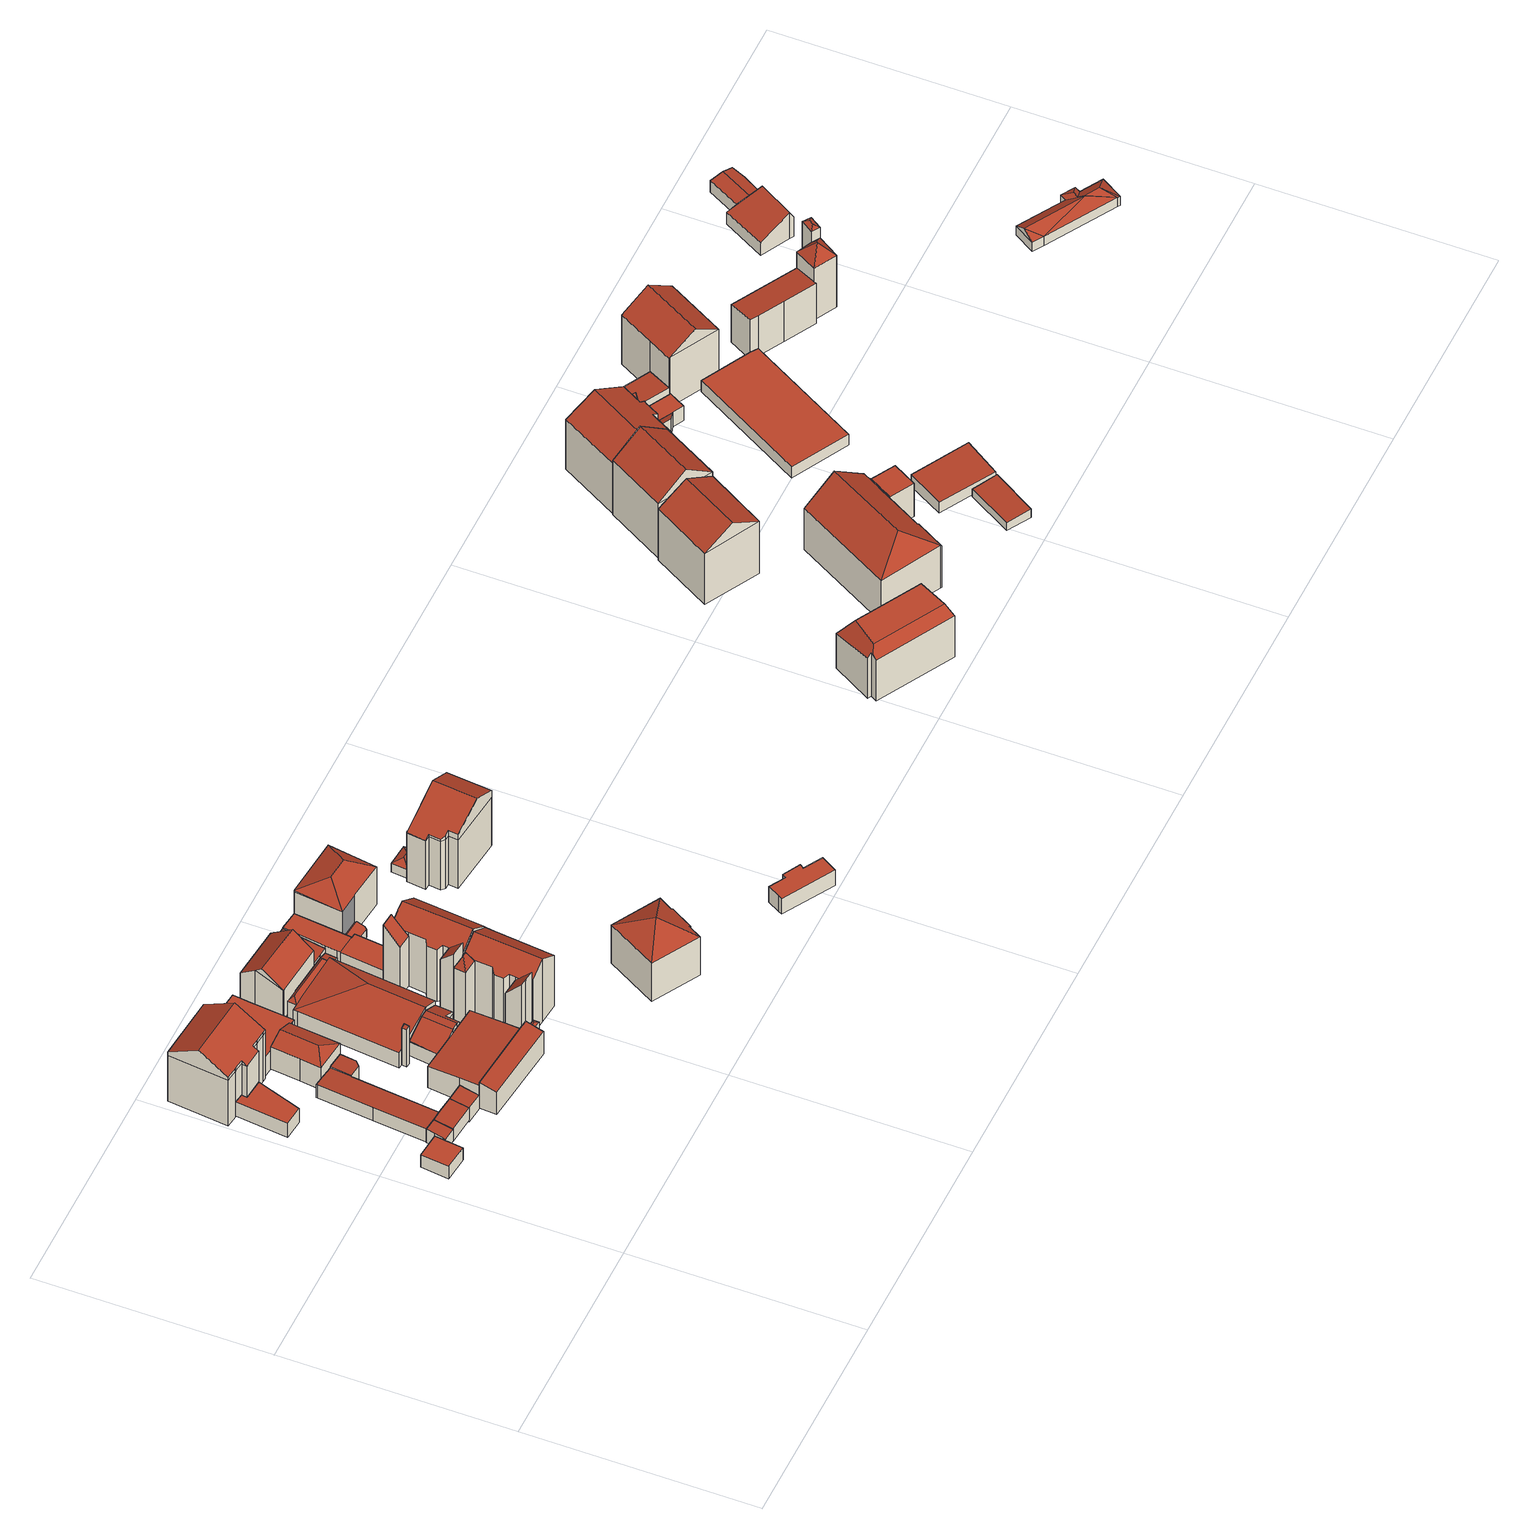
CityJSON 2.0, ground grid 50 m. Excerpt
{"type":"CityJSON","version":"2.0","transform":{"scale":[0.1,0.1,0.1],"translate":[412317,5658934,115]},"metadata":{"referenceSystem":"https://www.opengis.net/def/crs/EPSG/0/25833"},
"CityObjects":{
"building1":{"type":"Building","attributes":{"Dachtyp_tdc":"tdcPolyFlatRoof","Gemeindeschluessel":14612000,"Dachneigung":0,"QualitaetDacherkennung":69,"Geometrietyp2DReferenz":"3000","measuredHeight":3.39,"function":"31001_9998","roofType":"1000"},"geometry":[{"type":"Solid","lod":"2","boundaries":[[[[0,1,2,3]],[[1,4,5,2]],[[4,6,7,5]],[[6,8,9,7]],[[8,0,3,9]],[[8,6,4,1,0]],[[3,2,5,7,9]]]],"semantics":{"surfaces":[{"type":"WallSurface"},{"type":"RoofSurface"},{"type":"GroundSurface"}],"values":[[0,0,0,0,0,1,2]]}}]},
"building2":{"type":"Building","attributes":{"Dachtyp_tdc":"tdcPolyFlatRoof","Gemeindeschluessel":14612000,"Dachneigung":6.32,"QualitaetDacherkennung":68,"Geometrietyp2DReferenz":"3000","measuredHeight":3.75,"function":"31001_9998","roofType":"2100"},"geometry":[{"type":"Solid","lod":"2","boundaries":[[[[10,11,12,13]],[[11,14,15,12]],[[14,16,17,15]],[[16,18,19,17]],[[18,10,13,19]],[[18,16,14,11,10]],[[13,12,15,17,19]]]],"semantics":{"surfaces":[{"type":"WallSurface"},{"type":"RoofSurface"},{"type":"GroundSurface"}],"values":[[0,0,0,0,0,1,2]]}}]},
"building3":{"type":"Building","attributes":{"Dachtyp_tdc":"tdcPolyFlatRoof","Gemeindeschluessel":14612000,"Dachneigung":0,"QualitaetDacherkennung":80,"Geometrietyp2DReferenz":"3000","measuredHeight":3.81,"function":"31001_9998","roofType":"1000"},"geometry":[{"type":"MultiSurface","lod":"2","boundaries":[[[20,21,22,23]],[[21,24,25,22]],[[21,26,27,22]],[[26,28,29,27]],[[28,30,31,29]],[[30,32,33,31]],[[32,34,35,33]],[[34,20,23,35]],[[34,32,30,28,26,21,24,21,20]],[[23,22,25,22,27,29,31,33,35]]],"semantics":{"surfaces":[{"type":"WallSurface"},{"type":"RoofSurface"},{"type":"GroundSurface"}],"values":[0,0,0,0,0,0,0,0,1,2]}}]},
"building4":{"type":"Building","attributes":{"Dachtyp_tdc":"tdcPolyFlatRoof","Gemeindeschluessel":14612000,"Dachneigung":6.1,"QualitaetDacherkennung":79,"Geometrietyp2DReferenz":"3000","measuredHeight":3.81,"function":"31001_9998","roofType":"2100"},"geometry":[{"type":"Solid","lod":"2","boundaries":[[[[36,16,37,38]],[[16,39,40,37]],[[39,41,42,40]],[[41,43,44,42]],[[43,36,38,44]],[[43,41,39,16,36]],[[38,37,40,42,44]]]],"semantics":{"surfaces":[{"type":"WallSurface"},{"type":"RoofSurface"},{"type":"GroundSurface"}],"values":[[0,0,0,0,0,1,2]]}}]},
"building5":{"type":"Building","attributes":{"Gemeindeschluessel":14612000,"Geometrietyp2DReferenz":"3000","function":"31001_9998","roofType":"9999"},"children":["building5-1","building5-2"]},
"building5-1":{"type":"BuildingPart","attributes":{"Dachtyp_tdc":"tdcPolyFlatRoof","Dachneigung":4.96,"QualitaetDacherkennung":65,"Geometrietyp2DReferenz":"3000","measuredHeight":3.55,"roofType":"2100"},"parents":["building5"],"geometry":[{"type":"MultiSurface","lod":"2","boundaries":[[[45,46,47,48]],[[46,49,50,47]],[[49,51,52,50]],[[51,53,54,52]],[[55,56,57,58]],[[56,59,60,57]],[[59,14,61,60]],[[14,45,48,61]],[[14,59,56,55,53,51,49,46,45]],[[48,47,50,52,54,58,57,60,61]]],"semantics":{"surfaces":[{"type":"WallSurface"},{"type":"RoofSurface"},{"type":"GroundSurface"}],"values":[0,0,0,0,0,0,0,0,1,2]}}]},
"building5-2":{"type":"BuildingPart","attributes":{"Dachtyp_tdc":"tdcPolyFlatRoof","Dachneigung":2.75,"QualitaetDacherkennung":65,"Geometrietyp2DReferenz":"3000","measuredHeight":3.55,"roofType":"2100"},"parents":["building5"],"geometry":[{"type":"MultiSurface","lod":"2","boundaries":[[[62,63,64,54,53]],[[63,65,66,64]],[[65,67,68,66]],[[67,69,55,58,68]],[[69,67,65,63,62]],[[54,64,66,68,58]]],"semantics":{"surfaces":[{"type":"WallSurface"},{"type":"RoofSurface"},{"type":"GroundSurface"}],"values":[0,0,0,0,1,2]}}]},
"building6":{"type":"Building","attributes":{"Dachtyp_tdc":"tdcFreeFormRoof","Gemeindeschluessel":14612000,"Dachneigung":31.88,"QualitaetDacherkennung":79,"Geometrietyp2DReferenz":"3000","measuredHeight":17.4,"function":"31001_9998","roofType":"5000"},"geometry":[{"type":"Solid","lod":"2","boundaries":[[[[70,71,72,73]],[[71,74,75,72]],[[74,76,77,75]],[[78,79,80,81]],[[79,82,83,80]],[[82,84,85,83]],[[84,86,87,85]],[[86,88,89,87]],[[88,90,91,89]],[[90,92,93,91]],[[92,70,73,93]],[[94,95,96,97,98,99,100,101,102,103,104,105,106]],[[100,107,108,109,110,101]],[[84,102,101,110,86]],[[86,110,109,88]],[[88,109,108,90]],[[90,108,107,92]],[[92,107,100,99,70]],[[106,105,78]],[[78,105,104,79]],[[79,104,103,82]],[[82,103,102,84]],[[70,99,98,71]],[[71,98,97,74]],[[74,97,96,76]],[[76,96,95]],[[73,72,75,77,111,112,113,81,80,83,85,87,89,91,93]],[[76,95,111,77]],[[95,94,112,111]],[[94,106,113,112]],[[106,78,81,113]]]],"semantics":{"surfaces":[{"type":"WallSurface"},{"type":"RoofSurface"},{"type":"GroundSurface"}],"values":[[0,0,0,0,0,0,0,0,0,0,0,1,1,0,0,0,0,0,0,0,0,0,0,0,0,0,2,0,0,0,0]]}}]},
"building7":{"type":"Building","attributes":{"Dachtyp_tdc":"tdcPolyFlatRoof","Gemeindeschluessel":14612000,"Dachneigung":6.18,"QualitaetDacherkennung":78,"Geometrietyp2DReferenz":"3000","measuredHeight":4.25,"function":"31001_9998","roofType":"2100"},"geometry":[{"type":"Solid","lod":"2","boundaries":[[[[114,115,116,117]],[[115,118,119,116]],[[118,41,120,119]],[[41,114,117,120]],[[41,118,115,114]],[[117,116,119,120]]]],"semantics":{"surfaces":[{"type":"WallSurface"},{"type":"RoofSurface"},{"type":"GroundSurface"}],"values":[[0,0,0,0,1,2]]}}]},
"building8":{"type":"Building","attributes":{"Dachtyp_tdc":"tdcFreeFormRoof","Gemeindeschluessel":14612000,"Dachneigung":23.12,"QualitaetDacherkennung":89,"Geometrietyp2DReferenz":"3000","measuredHeight":7.58,"function":"31001_9998","roofType":"5000"},"geometry":[{"type":"Solid","lod":"2","boundaries":[[[[121,122,123]],[[122,124,125,123]],[[123,125,126,127,121]],[[124,126,125]],[[128,129,130,131,132]],[[121,127,129,128]],[[127,126,130,129]],[[126,124,131,130]],[[124,122,132,131]],[[122,121,128,132]]]],"semantics":{"surfaces":[{"type":"RoofSurface"},{"type":"WallSurface"},{"type":"GroundSurface"}],"values":[[0,0,0,1,2,1,1,1,1,1]]}}]},
"building9":{"type":"Building","attributes":{"Dachtyp_tdc":"tdcPolyFlatRoof","Gemeindeschluessel":14612000,"Dachneigung":13.99,"QualitaetDacherkennung":57,"Geometrietyp2DReferenz":"3000","measuredHeight":6.99,"function":"31001_9998","roofType":"2100"},"geometry":[{"type":"Solid","lod":"2","boundaries":[[[[133,134,135,136]],[[134,137,138,135]],[[137,139,140,138]],[[139,141,142,140]],[[141,143,144,142]],[[143,133,136,144]],[[143,141,139,137,134,133]],[[136,135,138,140,142,144]]]],"semantics":{"surfaces":[{"type":"WallSurface"},{"type":"RoofSurface"},{"type":"GroundSurface"}],"values":[[0,0,0,0,0,0,1,2]]}}]},
"building10":{"type":"Building","attributes":{"Dachtyp_tdc":"tdcPolyFlatRoof","Gemeindeschluessel":14612000,"Dachneigung":8.29,"QualitaetDacherkennung":38,"Geometrietyp2DReferenz":"3000","measuredHeight":10.4,"function":"31001_9998","roofType":"2100"},"geometry":[{"type":"Solid","lod":"2","boundaries":[[[[145,146,147,148]],[[146,149,150,147]],[[149,151,152,150]],[[151,145,148,152]],[[151,149,146,145]],[[148,147,150,152]]]],"semantics":{"surfaces":[{"type":"WallSurface"},{"type":"RoofSurface"},{"type":"GroundSurface"}],"values":[[0,0,0,0,1,2]]}}]},
"building11":{"type":"Building","attributes":{"Dachtyp_tdc":"tdcPolyFlatRoof","Gemeindeschluessel":14612000,"Dachneigung":2.62,"QualitaetDacherkennung":84,"Geometrietyp2DReferenz":"3000","measuredHeight":6.42,"function":"31001_9998","roofType":"2100"},"geometry":[{"type":"Solid","lod":"2","boundaries":[[[[153,154,117,116]],[[154,155,156,117]],[[155,157,158,156]],[[157,159,160,158]],[[159,161,162,160]],[[161,163,164,162]],[[163,165,166,164]],[[165,153,116,166]],[[165,163,161,159,157,155,154,153]],[[116,117,156,158,160,162,164,166]]]],"semantics":{"surfaces":[{"type":"WallSurface"},{"type":"RoofSurface"},{"type":"GroundSurface"}],"values":[[0,0,0,0,0,0,0,0,1,2]]}}]},
"building12":{"type":"Building","attributes":{"Dachtyp_tdc":"tdcPolyFlatRoof","Gemeindeschluessel":14612000,"Dachneigung":0,"QualitaetDacherkennung":88,"Geometrietyp2DReferenz":"3000","measuredHeight":5.25,"function":"31001_9998","roofType":"1000"},"geometry":[{"type":"Solid","lod":"2","boundaries":[[[[167,168,169,170]],[[168,171,172,169]],[[171,173,174,172]],[[173,175,176,174]],[[175,177,178,176]],[[177,179,180,178]],[[179,181,131,180]],[[181,182,130,131]],[[182,167,170,130]],[[182,181,179,177,175,173,171,168,167]],[[170,169,172,174,176,178,180,131,130]]]],"semantics":{"surfaces":[{"type":"WallSurface"},{"type":"RoofSurface"},{"type":"GroundSurface"}],"values":[[0,0,0,0,0,0,0,0,0,1,2]]}}]},
"building13":{"type":"Building","attributes":{"Dachtyp_tdc":"tdcFreeFormRoof","Gemeindeschluessel":14612000,"Dachneigung":26.15,"QualitaetDacherkennung":50,"Geometrietyp2DReferenz":"3000","measuredHeight":6.25,"function":"31001_9998","roofType":"5000"},"geometry":[{"type":"Solid","lod":"2","boundaries":[[[[183,184,185,186]],[[184,187,188,185]],[[187,189,190,188]],[[189,191,192,190]],[[191,193,194,192]],[[193,195,196,194]],[[195,197,198,196]],[[197,183,186,198]],[[199,200,193,201]],[[202,203,204,205,206,207]],[[204,199,201,205]],[[183,202,207,184]],[[184,207,206,187]],[[187,206,205,189]],[[189,205,201,191]],[[197,203,202,183]],[[195,200,199,204,203,197]],[[191,201,193]],[[193,200,195]],[[186,185,188,190,192,194,196,198]]]],"semantics":{"surfaces":[{"type":"WallSurface"},{"type":"RoofSurface"},{"type":"GroundSurface"}],"values":[[0,0,0,0,0,0,0,0,1,1,1,0,0,0,0,0,0,0,0,2]]}}]},
"building14":{"type":"Building","attributes":{"Dachtyp_tdc":"tdcFreeFormRoof","Gemeindeschluessel":14612000,"Dachneigung":17.86,"QualitaetDacherkennung":22,"Geometrietyp2DReferenz":"3000","measuredHeight":4.03,"function":"31001_9998","roofType":"5000"},"geometry":[{"type":"Solid","lod":"2","boundaries":[[[[208,209,210,211]],[[209,212,213,210]],[[212,214,215,213]],[[214,208,211,215]],[[216,214,212]],[[217,216,212,209]],[[217,209,208]],[[216,217,208,214]],[[211,210,213,215]]]],"semantics":{"surfaces":[{"type":"WallSurface"},{"type":"RoofSurface"},{"type":"GroundSurface"}],"values":[[0,0,0,0,1,1,1,1,2]]}}]},
"building15":{"type":"Building","attributes":{"Gemeindeschluessel":14612000,"Geometrietyp2DReferenz":"3000","function":"31001_9998","roofType":"9999"},"children":["building15-1","building15-2"]},
"building15-1":{"type":"BuildingPart","attributes":{"Dachtyp_tdc":"tdcHipAndGableRoof","Dachneigung":15.6,"QualitaetDacherkennung":66,"Geometrietyp2DReferenz":"3000","measuredHeight":6.96,"roofType":"5000"},"parents":["building15"],"geometry":[{"type":"MultiSurface","lod":"2","boundaries":[[[218,219,220,221]],[[219,222,223,220]],[[222,224,152,223]],[[224,225,150,152]],[[225,226,227,150]],[[226,228,229,227]],[[228,230,231,229]],[[230,232,233,231]],[[234,235,236]],[[234,237,238,235]],[[237,218,221,238]],[[234,239,232,230,240]],[[230,228,226,225,224,222,219,240]],[[219,218,237,234,240]],[[221,220,223,152,150,227,229,231,233,235,238]]],"semantics":{"surfaces":[{"type":"WallSurface"},{"type":"RoofSurface"},{"type":"GroundSurface"}],"values":[0,0,0,0,0,0,0,0,0,0,0,1,1,1,2]}}]},
"building15-2":{"type":"BuildingPart","attributes":{"Dachtyp_tdc":"tdcFreeFormRoof","Dachneigung":51.02,"QualitaetDacherkennung":24,"Geometrietyp2DReferenz":"3000","measuredHeight":5.43,"roofType":"5000"},"parents":["building15"],"geometry":[{"type":"MultiSurface","lod":"2","boundaries":[[[241,242,243,233,232]],[[242,244,245,243]],[[244,246,247,245]],[[246,236,235,247]],[[242,241,248]],[[241,239,236,249,248]],[[236,246,249]],[[246,244,242,248,249]],[[235,233,243,245,247]]],"semantics":{"surfaces":[{"type":"WallSurface"},{"type":"RoofSurface"},{"type":"GroundSurface"}],"values":[0,0,0,0,1,1,1,1,2]}}]},
"building16":{"type":"Building","attributes":{"Gemeindeschluessel":14612000,"Geometrietyp2DReferenz":"3000","function":"31001_9998","roofType":"9999"},"children":["building16-1","building16-2","building16-3"]},
"building16-1":{"type":"BuildingPart","attributes":{"Dachtyp_tdc":"tdcFreeFormRoof","Dachneigung":66.66,"QualitaetDacherkennung":10,"Geometrietyp2DReferenz":"3000","measuredHeight":17.11,"roofType":"5000"},"parents":["building16"],"geometry":[{"type":"MultiSurface","lod":"2","boundaries":[[[250,251,252,253]],[[254,255,256,257]],[[255,250,253,256]],[[251,250,258,259]],[[250,255,258]],[[255,254,259,258]],[[254,251,259]],[[253,252,257,256]]],"semantics":{"surfaces":[{"type":"WallSurface"},{"type":"RoofSurface"},{"type":"GroundSurface"}],"values":[0,0,0,1,1,1,1,2]}}]},
"building16-2":{"type":"BuildingPart","attributes":{"Dachtyp_tdc":"tdcPolyFlatRoof","Dachneigung":49.34,"QualitaetDacherkennung":33,"Geometrietyp2DReferenz":"3000","measuredHeight":17.49,"roofType":"2100"},"parents":["building16"],"geometry":[{"type":"MultiSurface","lod":"2","boundaries":[[[260,261,262,263]],[[264,265,266,267,268]],[[265,269,270,266]],[[269,260,263,270]],[[269,265,264,271,261,260]],[[263,262,267,266,270]]],"semantics":{"surfaces":[{"type":"WallSurface"},{"type":"RoofSurface"},{"type":"GroundSurface"}],"values":[0,0,0,0,1,2]}}]},
"building16-3":{"type":"BuildingPart","attributes":{"Dachtyp_tdc":"tdcGableRoof","Dachneigung":35.83,"QualitaetDacherkennung":64,"Geometrietyp2DReferenz":"3000","measuredHeight":17.19,"roofType":"3100"},"parents":["building16"],"geometry":[{"type":"MultiSurface","lod":"2","boundaries":[[[272,273,274,262,261]],[[273,275,276,274]],[[275,277,278,276]],[[277,279,280,278]],[[279,281,254,257,280]],[[282,283,284,252]],[[283,285,286,284]],[[285,287,288,286]],[[287,289,290,288]],[[289,291,292,290]],[[291,293,294,292]],[[293,295,296,294]],[[295,268,267,296]],[[293,291,289,287,285,283]],[[283,282,281,279,277,275,273,272,271,268,295,293]],[[262,274,276,278,280,257,252,284,286,288,290,292,294,296,267]]],"semantics":{"surfaces":[{"type":"WallSurface"},{"type":"RoofSurface"},{"type":"GroundSurface"}],"values":[0,0,0,0,0,0,0,0,0,0,0,0,0,1,1,2]}}]},
"building17":{"type":"Building","attributes":{"Dachtyp_tdc":"tdcFreeFormRoof","Gemeindeschluessel":14612000,"Dachneigung":36.89,"QualitaetDacherkennung":83,"Geometrietyp2DReferenz":"3000","measuredHeight":11.37,"function":"31001_9998","roofType":"5000"},"geometry":[{"type":"Solid","lod":"2","boundaries":[[[[297,298,299,300]],[[298,301,302,299]],[[301,303,304,302]],[[303,305,306,304]],[[305,307,308,306]],[[307,297,300,308]],[[309,307,305,303,310]],[[297,309,310,301,298]],[[303,301,310]],[[297,307,309]],[[300,299,302,304,306,308]]]],"semantics":{"surfaces":[{"type":"WallSurface"},{"type":"RoofSurface"},{"type":"GroundSurface"}],"values":[[0,0,0,0,0,0,1,1,0,0,2]]}}]},
"building18":{"type":"Building","attributes":{"Gemeindeschluessel":14612000,"Geometrietyp2DReferenz":"3000","function":"31001_9998","roofType":"9999"},"children":["building18-1","building18-2","building18-3"]},
"building18-1":{"type":"BuildingPart","attributes":{"Dachtyp_tdc":"tdcGableRoof","Dachneigung":37.24,"QualitaetDacherkennung":74,"Geometrietyp2DReferenz":"3000","measuredHeight":17.88,"roofType":"3100"},"parents":["building18"],"geometry":[{"type":"MultiSurface","lod":"2","boundaries":[[[311,312,313,314]],[[315,316,317,318]],[[318,319,320,321,322,323,324,325,312,311,326,315]],[[313,327,328,329,330,331,332,333,334,335,336,337,314]],[[312,325,327,313]],[[325,324,328,327]],[[324,323,329,328]],[[323,322,338,330,329]],[[320,319,332,331]],[[319,318,333,332]],[[318,317,334,333]],[[317,316,335,334]],[[316,315,336,335]],[[315,326,337,336]]],"semantics":{"surfaces":[{"type":"WallSurface"},{"type":"RoofSurface"},{"type":"GroundSurface"}],"values":[0,1,1,2,0,0,0,0,0,0,0,0,0,0]}}]},
"building18-2":{"type":"BuildingPart","attributes":{"Dachtyp_tdc":"tdcPolyFlatRoof","Dachneigung":44.25,"QualitaetDacherkennung":55,"Geometrietyp2DReferenz":"3000","measuredHeight":17.9,"roofType":"2100"},"parents":["building18"],"geometry":[{"type":"MultiSurface","lod":"2","boundaries":[[[339,340,341,342]],[[340,343,311,314,341]],[[344,339,342,337,326]],[[344,343,340,339]],[[342,341,314,337]]],"semantics":{"surfaces":[{"type":"WallSurface"},{"type":"RoofSurface"},{"type":"GroundSurface"}],"values":[0,0,0,1,2]}}]},
"building18-3":{"type":"BuildingPart","attributes":{"Dachtyp_tdc":"tdcPolyFlatRoof","Dachneigung":48.81,"QualitaetDacherkennung":39,"Geometrietyp2DReferenz":"3000","measuredHeight":17.98,"roofType":"2100"},"parents":["building18"],"geometry":[{"type":"MultiSurface","lod":"2","boundaries":[[[338,345,346,330]],[[345,347,348,346]],[[347,349,320,331,348]],[[349,347,345,338,321]],[[330,346,348,331]]],"semantics":{"surfaces":[{"type":"WallSurface"},{"type":"RoofSurface"},{"type":"GroundSurface"}],"values":[0,0,0,1,2]}}]},
"building19":{"type":"Building","attributes":{"Dachtyp_tdc":"tdcPolyFlatRoof","Gemeindeschluessel":14612000,"Dachneigung":12.57,"QualitaetDacherkennung":71,"Geometrietyp2DReferenz":"3000","measuredHeight":3.12,"function":"31001_9998","roofType":"2100"},"geometry":[{"type":"Solid","lod":"2","boundaries":[[[[246,350,351,352]],[[350,353,354,351]],[[353,355,356,354]],[[355,246,352,356]],[[355,353,350,246]],[[352,351,354,356]]]],"semantics":{"surfaces":[{"type":"WallSurface"},{"type":"RoofSurface"},{"type":"GroundSurface"}],"values":[[0,0,0,0,1,2]]}}]},
"building20":{"type":"Building","attributes":{"Dachtyp_tdc":"tdcPolyFlatRoof","Gemeindeschluessel":14612000,"Dachneigung":3.69,"QualitaetDacherkennung":80,"Geometrietyp2DReferenz":"3000","measuredHeight":4.49,"function":"31001_9998","roofType":"2100"},"geometry":[{"type":"Solid","lod":"2","boundaries":[[[[357,358,359,360]],[[358,361,362,359]],[[361,363,364,362]],[[363,365,366,364]],[[365,357,360,366]],[[365,363,361,358,357]],[[360,359,362,364,366]]]],"semantics":{"surfaces":[{"type":"WallSurface"},{"type":"RoofSurface"},{"type":"GroundSurface"}],"values":[[0,0,0,0,0,1,2]]}}]},
"building21":{"type":"Building","attributes":{"Gemeindeschluessel":14612000,"Geometrietyp2DReferenz":"3000","function":"31001_9998","roofType":"9999"},"children":["building21-1","building21-2"]},
"building21-1":{"type":"BuildingPart","attributes":{"Dachtyp_tdc":"tdcPolyFlatRoof","Dachneigung":0,"QualitaetDacherkennung":76,"Geometrietyp2DReferenz":"3000","measuredHeight":5,"roofType":"1000"},"parents":["building21"],"geometry":[{"type":"MultiSurface","lod":"2","boundaries":[[[367,368,369,370]],[[368,371,372,373,369]],[[374,375,376,377,378]],[[375,379,380,376]],[[379,381,382,380]],[[381,367,370,382]],[[381,379,375,374,371,368,367]],[[370,369,373,377,376,380,382]]],"semantics":{"surfaces":[{"type":"WallSurface"},{"type":"RoofSurface"},{"type":"GroundSurface"}],"values":[0,0,0,0,0,0,1,2]}}]},
"building21-2":{"type":"BuildingPart","attributes":{"Dachtyp_tdc":"tdcPolyFlatRoof","Dachneigung":0,"QualitaetDacherkennung":69,"Geometrietyp2DReferenz":"3000","measuredHeight":4.91,"roofType":"1000"},"parents":["building21"],"geometry":[{"type":"MultiSurface","lod":"2","boundaries":[[[383,378,377,384]],[[372,385,386,373]],[[385,387,388,386]],[[387,389,390,388]],[[389,383,384,390]],[[389,387,385,372,378,383]],[[384,377,373,386,388,390]]],"semantics":{"surfaces":[{"type":"WallSurface"},{"type":"RoofSurface"},{"type":"GroundSurface"}],"values":[0,0,0,0,0,1,2]}}]},
"building22":{"type":"Building","attributes":{"Dachtyp_tdc":"tdcTentRoof","Gemeindeschluessel":14612000,"Dachneigung":32.4,"QualitaetDacherkennung":68,"Geometrietyp2DReferenz":"3000","measuredHeight":14.03,"function":"31001_9998","roofType":"3500"},"geometry":[{"type":"Solid","lod":"2","boundaries":[[[[391,392,393,394]],[[392,395,396,393]],[[395,397,398,396]],[[397,399,400,398]],[[399,401,402,400]],[[401,403,404,402]],[[403,405,406,404]],[[405,391,394,406]],[[397,395,407]],[[391,405,403,401,399,397,407]],[[392,391,407]],[[395,392,407]],[[394,393,396,398,400,402,404,406]]]],"semantics":{"surfaces":[{"type":"WallSurface"},{"type":"RoofSurface"},{"type":"GroundSurface"}],"values":[[0,0,0,0,0,0,0,0,1,1,1,1,2]]}}]},
"building23":{"type":"Building","attributes":{"Gemeindeschluessel":14612000,"Geometrietyp2DReferenz":"3000","function":"31001_9998","roofType":"9999"},"children":["building23-1","building23-2"]},
"building23-1":{"type":"BuildingPart","attributes":{"Dachtyp_tdc":"tdcFreeFormRoof","Dachneigung":58.72,"QualitaetDacherkennung":16,"Geometrietyp2DReferenz":"3000","measuredHeight":4.6,"roofType":"5000"},"parents":["building23"],"geometry":[{"type":"MultiSurface","lod":"2","boundaries":[[[408,409,410,411]],[[409,412,413,410]],[[412,414,415,413]],[[416,417,418,419]],[[417,420,421,418]],[[420,422,423,421]],[[422,408,411,423]],[[417,416,424]],[[416,414,412,424]],[[412,409,408,422,420,417,424]],[[411,410,413,415,419,418,421,423]]],"semantics":{"surfaces":[{"type":"WallSurface"},{"type":"RoofSurface"},{"type":"GroundSurface"}],"values":[0,0,0,0,0,0,0,1,1,1,2]}}]},
"building23-2":{"type":"BuildingPart","attributes":{"Dachtyp_tdc":"tdcHipRoof","Dachneigung":23.07,"QualitaetDacherkennung":42,"Geometrietyp2DReferenz":"3000","measuredHeight":13.15,"roofType":"3200"},"parents":["building23"],"geometry":[{"type":"MultiSurface","lod":"2","boundaries":[[[425,426,427,428]],[[426,429,419,427]],[[430,431,432,415,414]],[[431,425,428,432]],[[426,433,434]],[[435,430,436]],[[433,435,436,434]],[[429,426,434,436,430]],[[430,435,431]],[[431,435,433,425]],[[425,433,426]],[[428,427,419,415,432]]],"semantics":{"surfaces":[{"type":"WallSurface"},{"type":"RoofSurface"},{"type":"GroundSurface"}],"values":[0,0,0,0,1,1,1,1,0,0,0,2]}}]},
"building24":{"type":"Building","attributes":{"Dachtyp_tdc":"tdcFreeFormRoof","Gemeindeschluessel":14612000,"Dachneigung":27.13,"QualitaetDacherkennung":18,"Geometrietyp2DReferenz":"3000","measuredHeight":3.22,"function":"31001_9998","roofType":"5000"},"geometry":[{"type":"Solid","lod":"2","boundaries":[[[[437,438,439,440]],[[438,441,442,439]],[[441,443,444,442]],[[443,437,440,444]],[[445,443,441]],[[446,445,441,438]],[[446,438,437]],[[445,446,437,443]],[[440,439,442,444]]]],"semantics":{"surfaces":[{"type":"WallSurface"},{"type":"RoofSurface"},{"type":"GroundSurface"}],"values":[[0,0,0,0,1,1,1,1,2]]}}]},
"building25":{"type":"Building","attributes":{"Dachtyp_tdc":"tdcFreeFormRoof","Gemeindeschluessel":14612000,"Dachneigung":24.95,"QualitaetDacherkennung":42,"Geometrietyp2DReferenz":"3000","measuredHeight":18.24,"function":"31001_9998","roofType":"5000"},"geometry":[{"type":"Solid","lod":"2","boundaries":[[[[447,448,449,450]],[[448,451,452,449]],[[451,453,454,452]],[[455,456,457,458]],[[459,460,461,462,457,456,463,464,465,466,467,468]],[[469,459,468,470]],[[470,468,467]],[[467,466,471]],[[471,466,465,472]],[[472,465,464,447]],[[447,464,463,448]],[[448,463,456,455,451]],[[473,462,461,474]],[[453,458,457,462,473]],[[474,461,460,475]],[[475,460,459,469]],[[451,455,458,453]],[[454,476,477,478,479,480,481,482,483,450,449,452]],[[453,473,476,454]],[[473,474,477,476]],[[474,475,478,477]],[[475,469,479,478]],[[469,470,480,479]],[[470,467,481,480]],[[467,471,482,481]],[[471,472,483,482]],[[472,447,450,483]]]],"semantics":{"surfaces":[{"type":"WallSurface"},{"type":"RoofSurface"},{"type":"GroundSurface"}],"values":[[0,0,0,1,1,0,0,0,0,0,0,0,0,0,0,0,0,2,0,0,0,0,0,0,0,0,0]]}}]},
"building26":{"type":"Building","attributes":{"Dachtyp_tdc":"tdcPolyFlatRoof","Gemeindeschluessel":14612000,"Dachneigung":0,"QualitaetDacherkennung":46,"Geometrietyp2DReferenz":"3000","measuredHeight":4.21,"function":"31001_2000","roofType":"1000"},"geometry":[{"type":"Solid","lod":"2","boundaries":[[[[484,485,486,487]],[[485,488,489,486]],[[488,490,491,489]],[[490,492,493,491]],[[492,494,495,493]],[[494,496,497,495]],[[496,498,499,497]],[[498,500,501,499]],[[500,502,503,501]],[[502,484,487,503]],[[502,500,498,496,494,492,490,488,485,484]],[[487,486,489,491,493,495,497,499,501,503]]]],"semantics":{"surfaces":[{"type":"WallSurface"},{"type":"RoofSurface"},{"type":"GroundSurface"}],"values":[[0,0,0,0,0,0,0,0,0,0,1,2]]}}]},
"building27":{"type":"Building","attributes":{"Dachtyp_tdc":"tdcFreeFormRoof","Gemeindeschluessel":14612000,"Dachneigung":1.08,"QualitaetDacherkennung":44,"Geometrietyp2DReferenz":"3000","measuredHeight":13.01,"function":"31001_9998","roofType":"5000"},"geometry":[{"type":"Solid","lod":"2","boundaries":[[[[504,505,506,507]],[[505,508,509,506]],[[508,510,511,509]],[[510,512,513,511]],[[512,514,515,513]],[[514,516,517,515]],[[516,518,519,517]],[[518,504,507,519]],[[505,520,521,522,508]],[[521,523,524,512,510,522]],[[523,525,526,518,516,514,524]],[[504,526,525,520,505]],[[520,525,523,521]],[[514,512,524]],[[510,508,522]],[[504,518,526]],[[507,506,509,511,513,515,517,519]]]],"semantics":{"surfaces":[{"type":"WallSurface"},{"type":"RoofSurface"},{"type":"GroundSurface"}],"values":[[0,0,0,0,0,0,0,0,1,1,1,1,1,0,0,0,2]]}}]},
"building28":{"type":"Building","attributes":{"Dachtyp_tdc":"tdcHipAndGableRoof","Gemeindeschluessel":14612000,"Dachneigung":31.25,"QualitaetDacherkennung":70,"Geometrietyp2DReferenz":"3000","measuredHeight":18.01,"function":"31001_9998","roofType":"5000"},"geometry":[{"type":"Solid","lod":"2","boundaries":[[[[527,528,529,530]],[[528,531,532,529]],[[531,533,534,532]],[[533,527,530,534]],[[531,528,535]],[[527,533,536]],[[528,527,536,535]],[[533,531,535,536]],[[530,529,532,534]]]],"semantics":{"surfaces":[{"type":"WallSurface"},{"type":"RoofSurface"},{"type":"GroundSurface"}],"values":[[0,0,0,0,1,0,1,1,2]]}}]},
"building29":{"type":"Building","attributes":{"Gemeindeschluessel":14612000,"Geometrietyp2DReferenz":"3000","function":"31001_9998","roofType":"9999"},"children":["building29-1","building29-2","building29-3"]},
"building29-1":{"type":"BuildingPart","attributes":{"Dachtyp_tdc":"tdcPolyFlatRoof","Dachneigung":4.62,"QualitaetDacherkennung":41,"Geometrietyp2DReferenz":"3000","measuredHeight":9.24,"roofType":"2100"},"parents":["building29"],"geometry":[{"type":"MultiSurface","lod":"2","boundaries":[[[537,538,539,540,541]],[[542,543,544,545]],[[542,546,538,537,543]],[[544,541,540,545]]],"semantics":{"surfaces":[{"type":"WallSurface"},{"type":"RoofSurface"},{"type":"GroundSurface"}],"values":[0,0,1,2]}}]},
"building29-2":{"type":"BuildingPart","attributes":{"Dachtyp_tdc":"tdcPolyFlatRoof","Dachneigung":0,"QualitaetDacherkennung":62,"Geometrietyp2DReferenz":"3000","measuredHeight":9.04,"roofType":"1000"},"parents":["building29"],"geometry":[{"type":"MultiSurface","lod":"2","boundaries":[[[547,548,549,550]],[[548,551,552,549]],[[551,553,542,545,552]],[[539,547,550,540]],[[539,546,553,551,548,547]],[[550,549,552,545,540]]],"semantics":{"surfaces":[{"type":"WallSurface"},{"type":"RoofSurface"},{"type":"GroundSurface"}],"values":[0,0,0,0,1,2]}}]},
"building29-3":{"type":"BuildingPart","attributes":{"Dachtyp_tdc":"tdcHipAndGableRoof","Dachneigung":37.5,"QualitaetDacherkennung":66,"Geometrietyp2DReferenz":"3000","measuredHeight":16.97,"roofType":"5000"},"parents":["building29"],"geometry":[{"type":"MultiSurface","lod":"2","boundaries":[[[554,555,556,544,543]],[[555,557,558,556]],[[557,559,560,558]],[[559,561,562,560]],[[561,563,564,562]],[[563,565,566,564]],[[565,567,568,566]],[[567,569,537,541,568]],[[563,561,570]],[[561,559,557,555,554,569,567,570]],[[567,565,563,570]],[[541,544,556,558,560,562,564,566,568]]],"semantics":{"surfaces":[{"type":"WallSurface"},{"type":"RoofSurface"},{"type":"GroundSurface"}],"values":[0,0,0,0,0,0,0,0,1,1,1,2]}}]},
"building30":{"type":"Building","attributes":{"Dachtyp_tdc":"tdcGableRoof","Gemeindeschluessel":14612000,"Dachneigung":37.5,"QualitaetDacherkennung":70,"Geometrietyp2DReferenz":"3000","measuredHeight":19.98,"function":"31001_9998","roofType":"3100"},"geometry":[{"type":"Solid","lod":"2","boundaries":[[[[571,572,573,574]],[[572,575,576,573]],[[575,577,578,576]],[[577,571,574,578]],[[575,572,579]],[[571,577,580]],[[572,571,580,579]],[[577,575,579,580]],[[574,573,576,578]]]],"semantics":{"surfaces":[{"type":"WallSurface"},{"type":"RoofSurface"},{"type":"GroundSurface"}],"values":[[0,0,0,0,0,0,1,1,2]]}}]},
"building31":{"type":"Building","attributes":{"Dachtyp_tdc":"tdcGableRoof","Gemeindeschluessel":14612000,"Dachneigung":28.43,"QualitaetDacherkennung":68,"Geometrietyp2DReferenz":"3000","measuredHeight":17.41,"function":"31001_9998","roofType":"3100"},"geometry":[{"type":"Solid","lod":"2","boundaries":[[[[581,582,583,584]],[[582,585,586,583]],[[585,587,588,586]],[[587,589,590,588]],[[589,591,592,590]],[[591,593,594,592]],[[593,595,596,594]],[[595,597,598,596]],[[597,599,600,598]],[[599,601,602,600]],[[601,603,604,602]],[[603,581,584,604]],[[599,597,595,593,591,589,587,585,582,581]],[[581,603,601,599]],[[584,583,586,588,590,592,594,596,598,600,602,604]]]],"semantics":{"surfaces":[{"type":"WallSurface"},{"type":"RoofSurface"},{"type":"GroundSurface"}],"values":[[0,0,0,0,0,0,0,0,0,0,0,0,1,1,2]]}}]},
"building32":{"type":"Building","attributes":{"Dachtyp_tdc":"tdcPolyFlatRoof","Gemeindeschluessel":14612000,"Dachneigung":3.42,"QualitaetDacherkennung":69,"Geometrietyp2DReferenz":"3000","measuredHeight":2.36,"function":"31001_9998","roofType":"2100"},"geometry":[{"type":"Solid","lod":"2","boundaries":[[[[605,606,607,608]],[[606,609,610,607]],[[609,611,612,610]],[[611,605,608,612]],[[611,609,606,605]],[[608,607,610,612]]]],"semantics":{"surfaces":[{"type":"WallSurface"},{"type":"RoofSurface"},{"type":"GroundSurface"}],"values":[[0,0,0,0,1,2]]}}]},
"building33":{"type":"Building","attributes":{"Dachtyp_tdc":"tdcPolyFlatRoof","Gemeindeschluessel":14612000,"Dachneigung":3.22,"QualitaetDacherkennung":87,"Geometrietyp2DReferenz":"3000","measuredHeight":3.33,"function":"31001_9998","roofType":"2100"},"geometry":[{"type":"Solid","lod":"2","boundaries":[[[[613,614,615,616]],[[614,617,618,615]],[[617,619,620,618]],[[619,613,616,620]],[[619,617,614,613]],[[616,615,618,620]]]],"semantics":{"surfaces":[{"type":"WallSurface"},{"type":"RoofSurface"},{"type":"GroundSurface"}],"values":[[0,0,0,0,1,2]]}}]},
"building34":{"type":"Building","attributes":{"Gemeindeschluessel":14612000,"Geometrietyp2DReferenz":"3000","function":"31001_9998","roofType":"9999"},"children":["building34-1","building34-2","building34-3"]},
"building34-1":{"type":"BuildingPart","attributes":{"Dachtyp_tdc":"tdcPolyFlatRoof","Dachneigung":0,"QualitaetDacherkennung":58,"Geometrietyp2DReferenz":"3000","measuredHeight":4,"roofType":"1000"},"parents":["building34"],"geometry":[{"type":"MultiSurface","lod":"2","boundaries":[[[621,622,623,624]],[[622,625,626,623]],[[625,627,628,626]],[[627,629,630,631,628]],[[632,629,627,625,622,621]],[[624,623,626,628,631,633]]],"semantics":{"surfaces":[{"type":"WallSurface"},{"type":"RoofSurface"},{"type":"GroundSurface"}],"values":[0,0,0,0,1,2]}}]},
"building34-2":{"type":"BuildingPart","attributes":{"Dachtyp_tdc":"tdcGableRoof","Dachneigung":65.01,"QualitaetDacherkennung":16,"Geometrietyp2DReferenz":"3000","measuredHeight":12.73,"roofType":"3100"},"parents":["building34"],"geometry":[{"type":"MultiSurface","lod":"2","boundaries":[[[634,635,621,624,636]],[[637,638,639,640,641]],[[638,634,636,639]],[[637,635,642]],[[634,638,643]],[[635,634,643,642]],[[638,637,642,643]],[[636,624,633,640,639]]],"semantics":{"surfaces":[{"type":"WallSurface"},{"type":"RoofSurface"},{"type":"GroundSurface"}],"values":[0,0,0,0,0,1,1,2]}}]},
"building34-3":{"type":"BuildingPart","attributes":{"Dachtyp_tdc":"tdcPolyFlatRoof","Dachneigung":23.69,"QualitaetDacherkennung":36,"Geometrietyp2DReferenz":"3000","measuredHeight":4.52,"roofType":"2100"},"parents":["building34"],"geometry":[{"type":"MultiSurface","lod":"2","boundaries":[[[630,644,645,631]],[[644,646,647,645]],[[646,641,640,647]],[[648,641,646,644,630]],[[631,645,647,640,633]]],"semantics":{"surfaces":[{"type":"WallSurface"},{"type":"RoofSurface"},{"type":"GroundSurface"}],"values":[0,0,0,1,2]}}]},
"building35":{"type":"Building","attributes":{"Dachtyp_tdc":"tdcPolyFlatRoof","Gemeindeschluessel":14612000,"Dachneigung":3.88,"QualitaetDacherkennung":57,"Geometrietyp2DReferenz":"3000","measuredHeight":5.52,"function":"31001_9998","roofType":"2100"},"geometry":[{"type":"Solid","lod":"2","boundaries":[[[[649,650,651,652]],[[650,653,654,651]],[[653,655,656,654]],[[655,657,658,656]],[[657,659,660,658]],[[659,649,652,660]],[[659,657,655,653,650,649]],[[652,651,654,656,658,660]]]],"semantics":{"surfaces":[{"type":"WallSurface"},{"type":"RoofSurface"},{"type":"GroundSurface"}],"values":[[0,0,0,0,0,0,1,2]]}}]},
"building36":{"type":"Building","attributes":{"Dachtyp_tdc":"tdcPolyFlatRoof","Gemeindeschluessel":14612000,"Dachneigung":0,"QualitaetDacherkennung":22,"Geometrietyp2DReferenz":"3000","measuredHeight":3,"function":"31001_9998","roofType":"1000"},"geometry":[{"type":"Solid","lod":"2","boundaries":[[[[661,662,663,664]],[[662,665,666,663]],[[665,667,668,666]],[[667,669,670,668]],[[669,661,664,670]],[[669,667,665,662,661]],[[664,663,666,668,670]]]],"semantics":{"surfaces":[{"type":"WallSurface"},{"type":"RoofSurface"},{"type":"GroundSurface"}],"values":[[0,0,0,0,0,1,2]]}}]},
"building37":{"type":"Building","attributes":{"Dachtyp_tdc":"tdcFreeFormRoof","Gemeindeschluessel":14612000,"Dachneigung":33.15,"QualitaetDacherkennung":78,"Geometrietyp2DReferenz":"3000","measuredHeight":17.58,"function":"31001_9998","roofType":"5000"},"geometry":[{"type":"Solid","lod":"2","boundaries":[[[[671,672,673,674]],[[672,675,676,673]],[[675,677,658,676]],[[677,678,656,658]],[[678,679,680,656]],[[679,671,674,680]],[[672,671,681,682]],[[682,681,679,678,677,675]],[[671,679,681]],[[675,672,682]],[[674,673,676,658,656,680]]]],"semantics":{"surfaces":[{"type":"WallSurface"},{"type":"RoofSurface"},{"type":"GroundSurface"}],"values":[[0,0,0,0,0,0,1,1,0,0,2]]}}]},
"building38":{"type":"Building","attributes":{"Dachtyp_tdc":"tdcPolyFlatRoof","Gemeindeschluessel":14612000,"Dachneigung":6.08,"QualitaetDacherkennung":83,"Geometrietyp2DReferenz":"3000","measuredHeight":10.98,"function":"31001_9998","roofType":"2100"},"geometry":[{"type":"Solid","lod":"2","boundaries":[[[[683,684,685,686]],[[684,687,688,685]],[[687,689,690,688]],[[689,691,692,690]],[[691,693,694,692]],[[693,695,696,694]],[[695,683,686,696]],[[695,693,691,689,687,684,683]],[[686,685,688,690,692,694,696]]]],"semantics":{"surfaces":[{"type":"WallSurface"},{"type":"RoofSurface"},{"type":"GroundSurface"}],"values":[[0,0,0,0,0,0,0,1,2]]}}]},
"building39":{"type":"Building","attributes":{"Dachtyp_tdc":"tdcFreeFormRoof","Gemeindeschluessel":14612000,"Dachneigung":46.68,"QualitaetDacherkennung":0,"Geometrietyp2DReferenz":"3000","BezugspunktDach":"2000","measuredHeight":17.24,"function":"31001_9998"},"geometry":[{"type":"MultiSurface","lod":"2","boundaries":[[[697,698,699]],[[697,699,700]],[[701,697,700,702]],[[701,702,703]],[[697,701,703,698]],[[703,702,704,705]],[[702,700,706,704]],[[700,699,707,706]],[[699,698,708,707]],[[698,703,705,708]],[[705,704,706,707,708]]],"semantics":{"surfaces":[{"type":"RoofSurface"},{"type":"WallSurface"},{"type":"GroundSurface"}],"values":[0,0,0,0,0,1,1,1,1,1,2]}}]},
"building40":{"type":"Building","attributes":{"Dachtyp_tdc":"tdcFreeFormRoof","Gemeindeschluessel":14612000,"Dachneigung":32.38,"QualitaetDacherkennung":6,"Geometrietyp2DReferenz":"3000","measuredHeight":17.64,"function":"31001_9998","roofType":"5000"},"geometry":[{"type":"Solid","lod":"2","boundaries":[[[[709,710,711,712]],[[710,713,714,711]],[[713,715,716,714]],[[715,709,712,716]],[[717,718,715,713]],[[717,713,710]],[[718,717,710,709]],[[718,709,715]],[[712,711,714,716]]]],"semantics":{"surfaces":[{"type":"WallSurface"},{"type":"RoofSurface"},{"type":"GroundSurface"}],"values":[[0,0,0,0,1,1,1,1,2]]}}]},
"building41":{"type":"Building","attributes":{"Dachtyp_tdc":"tdcHipAndGableRoof","Gemeindeschluessel":14612000,"Dachneigung":27.56,"QualitaetDacherkennung":15,"Geometrietyp2DReferenz":"3000","measuredHeight":7.04,"function":"31001_9998","roofType":"5000"},"geometry":[{"type":"Solid","lod":"2","boundaries":[[[[719,720,721,722]],[[721,723,724,722]],[[725,726,727,728,729,730,731]],[[720,719,726,725]],[[719,732,727,726]],[[732,733,728,727]],[[733,724,729,728]],[[724,723,730,729]],[[723,721,731,730]],[[721,720,725,731]],[[724,733,732,719,722]]]],"semantics":{"surfaces":[{"type":"RoofSurface"},{"type":"GroundSurface"},{"type":"WallSurface"}],"values":[[0,0,1,2,2,2,2,2,2,2,0]]}}]},
"building42":{"type":"Building","attributes":{"Dachtyp_tdc":"tdcGableRoof","Gemeindeschluessel":14612000,"Dachneigung":10.83,"QualitaetDacherkennung":56,"Geometrietyp2DReferenz":"3000","measuredHeight":3.72,"function":"31001_9998","roofType":"3100"},"geometry":[{"type":"Solid","lod":"2","boundaries":[[[[734,735,736,737]],[[735,738,739,736]],[[738,740,741,739]],[[740,742,743,741]],[[742,744,745,743]],[[744,746,747,745]],[[746,734,737,747]],[[742,740,738,735]],[[735,734,746,744,742]],[[737,736,739,741,743,745,747]]]],"semantics":{"surfaces":[{"type":"WallSurface"},{"type":"RoofSurface"},{"type":"GroundSurface"}],"values":[[0,0,0,0,0,0,0,1,1,2]]}}]},
"building43":{"type":"Building","attributes":{"Dachtyp_tdc":"tdcFreeFormRoof","Gemeindeschluessel":14612000,"Dachneigung":32.72,"QualitaetDacherkennung":12,"Geometrietyp2DReferenz":"3000","measuredHeight":4.27,"function":"31001_9998","roofType":"5000"},"geometry":[{"type":"Solid","lod":"2","boundaries":[[[[748,749,750,751]],[[749,752,753,750]],[[752,754,755,753]],[[754,756,757,755]],[[758,754,752]],[[759,760,758,752,749]],[[761,759,749,748]],[[761,748,762]],[[763,760,759,761,762,764]],[[765,763,764,766]],[[765,766,767]],[[758,756,754]],[[760,756,758]],[[763,756,760]],[[763,768,756]],[[765,768,763]],[[768,765,767]],[[757,769,770,771,772,773,751,750,753,755]],[[756,768,769,757]],[[768,767,770,769]],[[767,766,771,770]],[[766,764,772,771]],[[764,762,773,772]],[[762,748,751,773]]]],"semantics":{"surfaces":[{"type":"WallSurface"},{"type":"RoofSurface"},{"type":"GroundSurface"}],"values":[[0,0,0,0,1,1,1,1,1,1,0,1,1,1,1,1,1,2,0,0,0,0,0,0]]}}]}
},
"vertices":[
[47,379,36],[54,439,36],[54,439,2],[47,379,2],[109,434,36],[109,434,2],[106,410,36],[106,410,2],[102,373,36],[102,373,2],
[106,410,40],[109,434,43],[109,434,8],[106,410,8],[111,452,45],[111,452,8],[139,449,45],[139,449,8],[135,407,40],[135,407,8],
[52,794,46],[97,789,46],[97,789,8],[52,794,8],[97,790,46],[97,790,8],[64,692,46],[64,692,8],[20,697,46],[20,697,8],[32,809,46],[32,809,8],[33,809,46],[33,809,8],[54,806,46],[54,806,8],
[135,407,41],[139,449,7],[135,407,7],[164,447,45],[164,447,7],[201,443,45],[201,443,7],[197,401,41],[197,401,7],
[122,567,45],[134,685,45],[134,685,10],[122,567,10],[134,688,45],[134,688,10],[155,686,43],[155,686,10],[188,682,41],[188,682,10],[183,636,41],[164,447,41],[164,447,10],[183,636,10],[139,449,43],[139,449,10],[111,452,10],
[188,682,45],[226,678,43],[226,678,10],[222,644,43],[222,644,10],[210,633,44],[210,633,10],[183,636,45],
[145,797,131],[137,798,131],[137,798,5],[145,797,5],[114,800,131],[114,800,5],[98,802,131],[98,802,5],[54,806,131],[33,809,131],[33,809,5],[54,806,5],[32,809,131],[32,809,5],[5,812,131],[5,812,5],[19,942,131],[19,942,5],[128,932,131],[128,932,5],[151,930,131],[151,930,5],[159,929,131],[159,929,5],[97,789,131],[97,790,131],[98,802,139],[114,800,139],[137,798,139],[145,797,139],[152,862,179],[12,876,179],[5,812,139],[32,809,139],[33,809,139],[54,806,139],[52,794,131],[159,929,140],[151,930,140],[128,932,140],[19,942,140],[97,790,5],[97,789,5],[52,794,5],
[240,439,45],[235,397,40],[235,397,2],[240,439,2],[197,401,40],[197,401,2],[201,443,2],
[155,686,72],[226,678,72],[193,708,87],[237,787,72],[202,791,87],[166,795,72],[160,732,72],[155,686,11],[160,732,11],[166,795,11],[237,787,11],[226,678,11],
[411,341,66],[232,360,66],[232,360,5],[411,341,5],[235,397,75],[235,397,5],[400,381,75],[400,381,5],[415,379,75],[415,379,5],[414,367,72],[414,367,5],
[283,561,114],[273,562,113],[273,562,10],[283,561,10],[274,573,112],[274,573,10],[285,572,114],[285,572,10],
[235,397,67],[240,439,65],[247,508,61],[247,508,2],[295,503,61],[295,503,2],[370,496,61],[370,496,2],[411,492,61],[411,492,2],[404,417,65],[404,417,2],[400,381,67],[400,381,2],
[145,797,63],[159,929,63],[159,929,11],[145,797,11],[269,917,63],[269,917,11],[265,885,63],[265,885,11],[257,795,63],[257,795,11],[256,785,63],[256,785,11],[250,786,63],[250,786,11],[237,787,63],[166,795,63],
[401,523,46],[374,526,46],[374,526,9],[401,523,9],[370,496,46],[370,496,9],[362,497,46],[362,497,9],[345,498,46],[345,498,9],[295,503,46],[295,503,9],[304,570,46],[304,570,9],[404,560,46],[404,560,9],[352,565,71],[304,570,48],[345,498,71],[401,523,53],[404,560,53],[368,564,72],[362,497,72],[370,496,68],[374,526,67],
[414,367,51],[415,379,51],[415,379,12],[414,367,12],[444,376,51],[444,376,12],[443,364,51],[443,364,12],[437,371,53],[421,372,53],
[404,560,65],[368,564,80],[368,564,10],[404,560,10],[304,570,62],[304,570,10],[285,572,57],[274,573,54],[266,574,51],[266,574,10],[288,792,51],[288,792,10],[289,802,51],[289,802,10],[301,801,52],[301,801,10],[428,787,65],[428,787,10],[428,787,53],[428,781,65],[428,781,10],[305,800,53],[382,689,80],
[301,801,53],[303,820,53],[303,820,10],[405,809,53],[405,809,10],[430,807,53],[430,807,10],[311,809,65],[420,798,65],
[418,528,155],[453,524,155],[453,524,13],[418,528,13],[450,499,155],[415,502,155],[415,502,13],[450,499,13],[429,514,184],[439,513,184],
[404,417,146],[442,413,146],[442,413,13],[404,417,13],[438,377,188],[415,379,188],[415,379,13],[438,377,13],[438,377,156],[400,381,188],[400,381,13],[441,404,156],
[442,413,156],[443,425,156],[443,425,13],[435,433,150],[435,433,13],[436,453,150],[436,453,13],[447,462,157],[447,462,13],[450,499,157],[453,524,157],[494,520,185],[494,520,13],[536,517,155],[536,517,13],[540,516,153],[540,516,13],[538,497,153],[538,497,13],[525,368,152],[525,368,13],[480,373,185],[480,373,13],[444,376,161],[444,376,13],
[405,809,96],[291,821,95],[291,821,17],[405,809,17],[288,822,96],[288,822,17],[295,882,120],[295,882,17],[298,914,96],[298,914,17],[415,902,96],[415,902,17],[410,855,131],[293,868,131],
[455,553,163],[456,567,163],[456,567,14],[455,553,14],[493,521,192],[536,517,159],[551,667,159],[507,672,192],[491,674,180],[466,677,162],[464,650,162],[463,640,162],[459,602,162],[450,597,156],[448,575,156],[452,524,163],[448,575,14],[450,597,14],[459,602,14],[463,640,14],[466,677,14],[491,674,14],[507,672,14],[551,667,14],[536,517,14],[493,521,14],[452,524,14],[463,640,151],
[418,528,193],[421,557,164],[421,557,14],[418,528,14],[455,553,164],[452,524,193],
[431,643,150],[431,643,14],[435,680,193],[435,680,14],[466,677,193],
[450,805,48],[450,805,22],[430,807,22],[447,779,48],[447,779,22],[428,781,53],[428,781,22],
[405,809,60],[415,902,66],[415,902,21],[405,809,21],[461,897,66],[461,897,21],[450,805,60],[450,805,21],[430,807,60],[430,807,21],
[503,892,68],[492,789,68],[492,789,18],[503,892,18],[490,768,68],[490,768,67],[490,768,18],[446,773,68],[447,779,68],[447,779,18],[446,773,18],[446,773,67],[450,805,68],[450,805,18],[461,897,68],[461,897,18],
[435,680,67],[435,680,18],[501,767,67],[501,767,18],[500,763,67],[500,763,18],[491,674,67],[491,674,18],
[706,147,119],[607,204,119],[607,204,15],[706,147,15],[668,313,120],[668,313,15],[768,256,119],[768,256,15],[751,226,119],[751,226,15],[754,224,117],[754,224,15],[726,175,117],[726,175,15],[723,177,119],[723,177,15],[688,230,155],
[501,767,52],[490,768,52],[490,768,23],[501,767,23],[491,779,69],[491,779,23],[492,789,52],[492,789,23],[541,784,52],[539,763,52],[539,763,23],[541,784,23],[539,759,45],[539,759,23],[500,763,45],[500,763,23],[530,775,69],
[635,879,127],[624,775,127],[624,775,23],[635,879,23],[541,784,127],[492,789,127],[503,892,127],[503,892,23],[635,879,132],[592,829,155],[503,892,132],[542,834,155],
[752,775,58],[749,739,58],[749,739,35],[752,775,35],[699,744,58],[699,744,35],[702,779,58],[702,779,35],[718,760,67],[733,759,67],
[699,744,164],[749,739,164],[749,739,30],[699,744,30],[852,730,164],[852,730,30],[843,634,164],[843,634,30],[852,730,182],[797,735,212],[788,640,212],[843,634,182],[700,676,170],[708,670,174],[719,669,179],[717,648,179],[749,739,190],[699,744,166],[698,744,166],[695,744,165],[690,703,164],[703,702,170],[700,676,164],[703,702,164],[695,744,164],[698,744,164],[717,648,164],[719,669,164],[708,670,164],[717,648,30],[719,669,30],[708,670,30],[700,676,30],[703,702,30],[690,703,30],[695,744,30],[698,744,30],
[905,66,63],[909,74,63],[909,74,21],[905,66,21],[924,101,63],[924,101,21],[959,81,63],[959,81,21],[964,89,63],[964,89,21],[1000,69,63],[1000,69,21],[994,60,63],[994,60,21],[1033,37,63],[1033,37,21],[1018,11,63],[1018,11,21],[1013,3,63],[1013,3,21],
[1677,111,135],[1628,23,150],[1628,23,38],[1677,111,38],[1465,114,150],[1465,114,38],[1473,127,157],[1473,127,38],[1465,131,148],[1465,131,38],[1513,216,133],[1513,216,38],[1631,150,133],[1631,150,38],[1625,139,154],[1625,139,38],[1634,46,168],[1487,128,168],[1470,122,158],[1529,184,167],[1512,216,134],[1665,108,167],[1672,113,154],
[1555,504,190],[1626,630,190],[1626,630,50],[1555,504,50],[1741,568,194],[1741,568,50],[1669,441,194],[1669,441,50],[1685,598,230],[1614,472,230],
[1887,321,138],[1902,313,138],[1902,313,136],[1902,313,45],[1887,321,45],[1881,273,134],[1865,281,134],[1865,281,45],[1881,273,45],[1890,290,136],
[1952,285,136],[1924,234,136],[1924,234,45],[1952,285,45],[1874,261,136],[1874,261,45],[1881,273,136],
[1865,281,162],[1808,177,162],[1808,177,45],[1811,176,159],[1811,176,45],[1776,113,160],[1776,113,45],[1774,115,162],[1774,115,45],[1649,183,159],[1649,183,45],[1763,390,159],[1763,390,45],[1826,355,215],[1826,355,45],[1887,321,162],[1733,184,215],
[1809,690,205],[1741,568,205],[1741,568,55],[1809,690,55],[1626,630,204],[1626,630,55],[1695,753,204],[1695,753,55],[1685,598,255],[1753,721,255],
[1826,846,232],[1886,813,195],[1886,813,58],[1826,846,58],[1862,769,194],[1862,769,58],[1872,764,189],[1872,764,58],[1868,759,189],[1868,759,58],[1852,728,188],[1852,728,58],[1841,734,195],[1841,734,58],[1815,687,195],[1815,687,58],[1809,690,198],[1809,690,58],[1755,720,232],[1755,720,58],[1695,753,196],[1695,753,58],[1765,879,195],[1765,879,58],
[2006,150,75],[2057,121,78],[2057,121,55],[2006,150,55],[2000,27,78],[2000,27,55],[1951,56,75],[1951,56,55],
[1944,191,81],[1986,266,86],[1986,266,53],[1944,191,53],[2104,200,86],[2104,200,53],[2059,125,81],[2059,125,53],
[1896,807,102],[1981,760,102],[1981,760,62],[1896,807,62],[1984,759,102],[1984,759,62],[1964,723,102],[1964,723,62],[1941,736,102],[1941,736,100],[1941,736,62],[1876,772,102],[1876,772,62],
[1886,813,146],[1896,807,146],[1886,813,62],[1872,764,130],[1862,769,130],[1862,769,62],[1872,764,62],[1872,764,105],[1885,788,190],[1876,794,190],
[1920,730,107],[1920,730,62],[1868,759,107],[1868,759,62],[1876,772,100],
[1917,868,116],[1941,855,116],[1941,855,65],[1917,868,65],[1938,849,117],[1938,849,65],[2008,811,117],[2008,811,65],[1981,760,120],[1981,760,65],[1886,813,120],[1886,813,65],
[2029,413,92],[1909,478,92],[1909,478,62],[2029,413,62],[2046,723,92],[2046,723,62],[2150,667,92],[2150,667,62],[2165,657,92],[2165,657,62],
[2154,829,202],[2086,704,202],[2086,704,65],[2154,829,65],[1984,759,202],[1984,759,65],[1981,760,200],[2008,811,200],[2050,887,200],[2050,887,65],[2105,857,241],[2036,730,241],
[2165,657,181],[2150,667,181],[2150,667,71],[2165,657,71],[2178,718,174],[2178,718,71],[2314,642,174],[2314,642,71],[2288,595,180],[2288,595,71],[2285,590,181],[2285,590,71],[2219,627,181],[2219,627,71],
[2326,606,247],[2314,642,218],[2288,595,218],[2335,570,218],[2337,610,239],[2364,616,218],[2346,627,218],[2364,616,75],[2346,627,75],[2335,570,75],[2288,595,75],[2314,642,75],
[2346,627,247],[2364,653,247],[2364,653,77],[2346,627,77],[2381,642,247],[2381,642,77],[2364,616,247],[2364,616,77],[2367,639,253],[2361,630,253],
[2436,839,123],[2387,748,125],[2449,715,162],[2491,788,162],[2457,710,145],[2511,798,140],[2387,748,91],[2436,839,91],[2460,826,91],[2507,800,91],[2511,798,91],[2457,710,91],[2449,715,91],[2460,826,129],[2507,800,139],
[2507,800,125],[2486,812,129],[2486,812,92],[2507,800,92],[2460,826,124],[2460,826,92],[2499,899,124],[2499,899,92],[2525,885,129],[2525,885,92],[2545,874,125],[2545,874,92],[2532,843,125],[2532,843,92],
[2777,271,98],[2770,259,98],[2770,259,73],[2777,271,73],[2817,231,98],[2817,231,73],[2789,184,98],[2789,184,73],[2784,187,98],[2784,187,73],[2780,222,115],[2746,253,109],[2750,239,116],[2754,265,109],[2748,289,98],[2749,239,115],[2740,275,98],[2627,311,115],[2641,334,98],[2614,289,98],[2637,275,98],[2637,275,73],[2614,289,73],[2641,334,73],[2740,275,73],[2748,289,73]
]}
